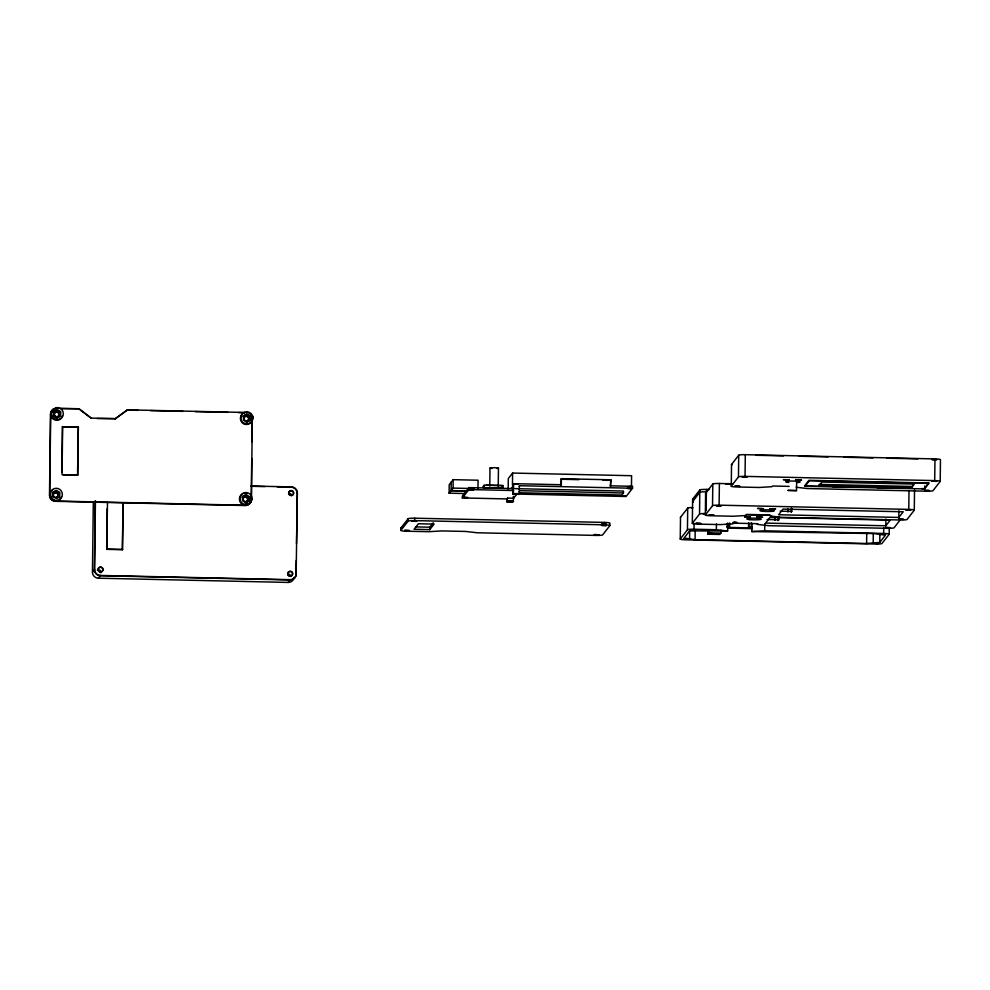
<?xml version="1.0" encoding="UTF-8"?>
<svg xmlns="http://www.w3.org/2000/svg" width="990" height="990" viewBox="0 0 990 990"><rect width="100%" height="100%" fill="white"/><g stroke="black" fill="none" stroke-linecap="round" stroke-linejoin="round"><path stroke-width="1.49" d="M250.173 502.895L245.879 504.566A6.064 6.002 38 0 1 239.914 498.403A6.064 6.002 38 0 1 246.027 492.525A6.064 6.002 38 0 1 251.992 498.675L251.237 499.641A5.965 5.903 38 0 1 245.124 505.531L55.465 501.311A5.965 5.903 38 0 1 49.5 495.149L50.49 414.426A5.965 5.903 38 0 1 52.878 409.674M52.284 496.918L52.322 492.946L55.799 491.028L59.227 493.094L59.177 497.067L56.863 498.341M53.262 416.196L53.312 412.224L56.789 410.318L60.217 412.372L60.167 416.357L56.69 418.263L54.413 416.889M61.863 471.921L62.419 426.739L78.334 426.814L77.752 475.014L63.261 474.965M62.63 426.467L62.048 474.656L77.752 475.014M77.529 475.287L78.334 426.814M294.154 577.331A5.965 5.903 38 0 1 288.078 582.429L98.418 578.197A5.965 5.903 38 0 1 92.454 572.047L93.308 501.979M95.226 501.027L94.384 569.559A5.965 5.903 38 0 0 100.349 575.722L290.021 579.942A5.965 5.903 38 0 0 296.134 574.064L297.334 493.07A5.965 5.903 38 0 0 291.369 486.907L251.188 486.016M92.454 572.047L94.607 569.287L95.436 500.754M123.206 502.747L122.426 549.697L106.722 549.351L107.217 508.687M106.722 549.351L107.502 502.388M122.426 549.697L122.995 503.019M248.849 501.299L248.898 497.327L245.471 495.26L241.993 497.166M251.237 499.641L251.745 458.519M251.943 441.763L252.227 418.918A5.965 5.903 38 0 0 252.066 417.347M296.134 574.064L296.295 560.352M296.505 543.597L297.334 493.07M400.913 530.368L400.95 527.955L408.14 518.748A5.965 0.681 0.7 0 1 414.723 518.191L604.383 522.411A5.965 0.681 0.7 0 1 609.889 523.24L609.852 525.653L602.663 534.86A5.965 0.681 0.7 0 1 596.079 535.417L477.106 532.769L465.845 531.457L441.676 530.925L428.794 531.692L406.42 531.197A5.965 0.681 0.7 0 1 400.913 530.368L408.115 521.148L408.14 518.748M408.115 521.148A5.965 0.681 0.7 0 1 414.686 520.604L414.723 518.191M429.771 529.613L434.078 524.106L418.374 523.76L414.068 529.266L429.771 529.613L429.808 527.2L433.249 522.807M464.322 493.527L449.101 493.181L449.213 484.754L453.185 479.667L478.071 480.212L477.972 488.652M451.254 482.142L451.044 490.706L466.265 491.052M449.101 493.181L453.086 488.095L453.185 479.667M517.065 493.824L513.637 498.23L507.598 498.094L506.954 498.923L462.367 497.933L462.392 496.002L468.951 487.612L623.452 491.052L623.428 492.983L621.819 495.037L519.453 492.76M462.367 497.933L468.926 489.543L468.951 487.612M483.924 487.946L484.172 485.261L502.289 485.657L502.041 488.342M489.778 486.09L489.988 468.022L494.592 467.627L498.453 468.208L498.23 486.276M503.118 488.367L503.155 485.484L486.239 485.1M513.637 498.23L512.956 502.066L506.917 501.93L506.954 498.923M506.917 501.93L507.598 498.094M508.179 489.11L508.303 478.566L512.597 473.059L631.595 475.707L631.471 486.251M512.597 473.059L512.461 485.112L513.587 483.664L561.305 484.729L561.38 478.702L610.904 479.804L610.397 486.375L610.904 479.804M623.428 492.983L519.54 490.669L518.97 494.369L512.931 494.233L513.501 490.533L468.926 489.543M512.931 494.233L513.501 490.533M513.587 483.664L513.525 488.602L512.981 489.295L513.018 486.276L511.236 488.565M610.83 485.83L632.573 486.313L632.548 488.243L519.601 485.719L519.032 489.419M561.38 478.702L560.872 485.273L561.305 484.729M609.852 525.653A5.965 0.681 0.7 0 0 604.358 524.824L604.383 522.411M889.255 528.487L889.181 534.266L881.979 543.485A5.965 0.681 0.7 0 1 875.408 544.042L685.748 539.81A5.965 0.681 0.7 0 1 680.241 538.993L680.514 517.312L687.704 508.093A5.965 0.681 0.7 0 1 692.691 507.524M680.241 538.993L687.444 529.774L687.704 508.093M689.572 538.845L689.684 529.638M900.368 519.713L894.081 527.781A5.965 0.681 0.7 0 1 887.498 528.326L768.512 525.678L757.239 524.378L757.771 523.698L733.615 523.153L733.07 523.846L720.188 524.601L697.839 524.106A5.965 0.681 0.7 0 1 692.332 523.289L692.629 499.183L699.819 489.976A5.965 0.681 0.7 0 1 706.402 489.419L709.484 489.481M687.444 529.774A5.965 0.681 0.7 0 1 694.015 529.217L694.089 523.438M751.893 523.475L751.794 531.556L874.343 533.585L885.357 535.231L879.776 542.384L866.621 543.498L695.079 539.674L695.19 530.454M692.332 523.289L699.534 514.07L699.819 489.976M914.525 489.976L914.277 510.209L907.087 519.428A5.965 0.681 0.7 0 1 900.504 519.985L781.518 517.325L770.245 516.025L770.777 515.345L746.621 514.8L746.076 515.493L733.194 516.248L710.845 515.753A5.965 0.681 0.7 0 1 705.35 514.936L705.61 493.243L712.8 484.036A5.965 0.681 0.7 0 1 719.384 483.479L731.721 483.751M706.142 510.617L706.402 489.419M720.943 530.195L720.906 533.09L719.829 534.464L707.751 534.192L707.813 529.86M707.751 534.192L708.828 532.818L708.865 529.922M705.35 514.936L712.54 505.717L712.8 484.036M727.737 522.943L727.638 531.024L716.364 529.724L716.438 523.933M712.54 505.717A5.965 0.681 0.7 0 1 719.111 505.16L719.384 483.479M729.63 523.091L729.58 526.705L727.167 526.643L727.205 523.623M726.846 527.064L729.259 527.113L729.296 523.5M789.154 486.387L772.547 486.016L772.002 486.696L759.12 487.464L736.77 486.969A5.965 0.681 0.7 0 1 731.264 486.139L731.536 464.459L738.726 455.239A5.965 0.681 0.7 0 1 745.309 454.682L934.968 458.914A5.965 0.681 0.7 0 1 940.463 459.731L940.203 481.412L933.013 490.632A5.965 0.681 0.7 0 1 926.43 491.189L807.444 488.54L796.17 487.241M731.264 486.139L738.466 476.92L738.726 455.239M738.466 476.92A5.965 0.681 0.7 0 1 745.037 476.376L745.309 454.682M751.608 527.608L748.588 527.546L748.65 522.72M748.588 527.546L748.947 523.512M748.91 527.138L751.323 527.187L751.385 522.646M751.794 531.556L764.688 530.801L764.775 523.562M774.873 520.356L774.91 517.337M778.326 517.869L778.301 520.604L778.969 517.052M787.891 512.003L787.929 508.984M791.357 508.155L791.307 512.251L791.988 508.699M796.517 490.607L788.065 490.409L796.517 490.607L796.641 480.063M866.621 543.498L866.745 532.744M873.192 542.941L873.304 533.721M879.776 542.384L879.863 534.711M889.181 534.266A5.965 0.681 0.7 0 0 883.674 533.449L883.748 527.658M885.803 525.789L890.208 520.134L770.01 517.461L765.604 523.091L885.803 525.789L885.877 519.069M898.809 517.436L903.226 511.781L783.028 509.108L778.623 514.75L898.809 517.436L898.895 510.729M914.277 510.209A5.965 0.681 0.7 0 0 908.783 509.392L909.006 490.595M911.53 487.649L914.315 484.073L821.91 482.019L819.114 485.595L911.53 487.649L913.399 484.061M921.653 488.577L924.734 488.639L924.759 485.954M940.203 481.412A5.965 0.681 0.7 0 0 934.696 480.596L934.968 458.914M52.086 410.466L51.233 413.461A6.064 6.002 38 0 0 57.21 419.624A6.064 6.002 38 0 0 63.323 413.733A6.064 6.002 38 0 0 57.346 407.571L53.064 409.241L50.7 414.154L49.71 494.876L50.49 497.896L52.668 500.16L55.688 501.027L245.347 505.259L249.641 503.588L251.992 498.675M250.606 502.363L251.46 499.368L252.277 417.075A5.965 5.903 38 0 0 252.042 416.32M51.443 411.902L50.7 414.154A6.064 6.002 38 0 0 62.556 415.973M242.463 493.948A6.064 6.002 38 0 0 245.347 505.259L246.918 505.11A5.965 5.903 38 0 0 251.25 500.928L251.46 499.368A6.064 6.002 38 0 0 251.274 497.797M50.49 414.426L51.233 413.461M55.774 407.719L55.242 408.412A5.965 5.903 38 0 0 50.898 412.582M52.52 409.934L57.346 407.571M244.926 412.459L127.5 409.835L115.31 418.659L91.154 418.114L79.188 408.759L61.071 408.635M91.154 418.114L80.165 409.971M49.5 495.149L50.255 494.183A6.064 6.002 38 0 1 56.368 488.293A6.064 6.002 38 0 1 62.333 494.456A6.064 6.002 38 0 1 56.22 500.346L55.465 501.311M61.566 496.695A6.064 6.002 38 0 1 55.688 501.027L54.116 500.816A5.965 5.903 38 0 1 49.884 496.448L50.255 494.183M96.983 418.535L115.31 418.659M54.116 500.816L56.22 500.346M115.1 418.931L127.5 409.835M98.418 578.197L100.572 575.45L290.231 579.67A5.965 5.903 38 0 0 296.344 573.779M246.473 412.483L248.589 412.026L251.262 413.659L252.809 416.382L252.227 418.918M252.809 416.382L252.438 418.646A6.064 6.002 38 0 1 244.023 424.029A6.064 6.002 38 0 1 242.179 414.154M245.124 505.531L245.879 504.566M246.918 505.11L247.451 504.417M251.25 500.928L251.794 500.247M277.237 486.87L291.369 486.907M288.078 582.429L290.231 579.67M482.662 487.179L484.172 485.261M519.057 486.412L519.601 485.719M513.117 496.992L513.662 496.299M519.007 491.349L519.54 490.669M632.548 488.243L626.113 496.497L516.211 494.047M727.167 526.643L727.699 525.962M751.323 527.187L751.856 526.494M924.734 488.639L929.14 482.996L808.941 480.311L804.536 485.954L819.955 486.3M242.971 416.443L246.448 414.538L249.876 416.604L249.827 420.577L246.349 422.482M245.371 503.205L247.686 501.93M498.453 468.208L496.943 468.518M606.128 523.227L601.648 523.19M932.147 459.471L936.849 459.657L935.451 459.867M725.546 484.246L732.81 484.122M692.728 507.957L691.886 508.377M705.152 513.921L703.16 514.144L706.588 514.466M56.814 408.264L79.188 408.759M127.289 410.107L138.105 410.355M150.468 410.627L182.915 411.357M195.278 411.63L227.725 412.347M238.541 412.595L244.716 412.731M62.419 426.739L78.123 427.098M755.642 455.264L783.461 455.883M798.918 456.229L828.271 456.885M843.727 457.232L873.093 457.887M887.003 458.197L917.916 458.877M745.037 476.376L934.696 480.596M819.126 484.382L911.543 486.449M560.946 479.247L578.952 479.655M602.972 480.187L610.471 480.36M832.281 486.573L864.629 487.303M876.967 487.575L909.315 488.305M484.147 487.662L502.264 488.07M453.086 488.095L473.826 488.553M451.143 490.57L466.364 490.916M250.965 486.288L264.887 486.597M513.464 493.54L519.503 493.676M719.111 505.16L908.783 509.392M507.561 501.101L513.6 501.237M780.145 511.162L791.951 511.434M746.2 514.404L769.329 514.924M767.126 519.515L778.944 519.775M733.776 522.398L736.746 522.46M732.773 522.572L737.117 522.671M727.576 527.41L752.054 527.955M414.686 520.604L604.358 524.824M727.675 528.103L752.4 528.66M694.015 529.217L716.364 529.724M764.688 530.801L883.674 533.449M727.638 531.024L689.659 530.875L684.065 538.028L695.079 539.674M708.828 532.818L720.906 533.09M415.528 526.89L429.808 527.2M106.932 549.079L122.636 549.425M933.595 459.855L932.035 459.62M491.782 468.48L490.038 468.146M631.076 486.573L627.499 486.61M54.648 500.123L51.975 498.477L50.416 495.755M49.884 496.448L49.71 494.876A6.064 6.002 38 0 1 52.804 489.728M243.924 493.379A6.064 6.002 38 0 1 247.054 493.453M54.883 497.599A2.425 2.401 38 0 1 53.46 494.035A2.425 2.401 38 0 1 57.272 493.614A2.425 2.401 38 0 1 56.727 497.401M53.547 409.241A5.965 5.903 38 0 1 55.019 408.684M243.849 419.364A2.425 2.401 38 0 1 246.634 416.419A2.425 2.401 38 0 1 248.156 420.218A2.425 2.401 38 0 1 244.085 419.946M243.441 413.226A6.064 6.002 38 0 1 244.914 412.657M248.799 412.966A5.965 5.903 38 0 1 249.505 413.337M250.161 413.783A5.965 5.903 38 0 1 251.708 415.602M252.982 417.953A6.064 6.002 38 0 1 246.869 423.844A6.064 6.002 38 0 1 240.904 417.693A6.064 6.002 38 0 1 247.017 411.803M732.043 464.817A5.965 0.681 0.7 0 1 731.536 464.459M788.807 482.501A7.277 0.842 0.7 0 1 787.421 481.251A7.277 0.842 0.7 0 1 798.138 481.338A7.277 0.842 0.7 0 1 797.655 482.563M100.572 575.45A5.965 5.903 38 0 1 94.607 569.287M99.198 571.762A2.425 2.401 38 0 1 99.062 567.691A2.425 2.401 38 0 1 102.811 569.337A2.425 2.401 38 0 1 99.78 572.01M291.147 487.179A5.965 5.903 38 0 1 297.111 493.342M290.417 495.52A2.425 2.401 38 0 1 289.117 491.782A2.425 2.401 38 0 1 293.077 491.869A2.425 2.401 38 0 1 291.679 495.545M287.558 574.064A2.425 2.401 38 0 1 290.577 576.452M288.548 493.342A2.425 2.401 38 0 1 291.555 495.73M97.317 570.067A2.425 2.401 38 0 1 100.819 572.851M401.457 528.326A5.965 0.681 0.7 0 1 400.95 527.955M693.52 499.641A5.965 0.681 0.7 0 1 692.629 499.183M706.377 491.832A5.965 0.681 0.7 0 0 699.794 492.377L692.604 501.596A5.965 0.681 0.7 0 0 693.483 502.041M706.501 493.701A5.965 0.681 0.7 0 1 705.61 493.243M699.534 514.07A5.965 0.681 0.7 0 1 705.313 513.501M680.551 517.485A5.965 0.681 0.7 0 1 680.514 517.312M736.473 522.547A7.277 0.842 0.7 0 1 734.06 522.188M52.866 492.253L52.817 496.225L56.244 498.292L59.722 496.386L59.771 492.414L56.343 490.347L52.866 492.253M53.856 411.531L53.806 415.515L57.234 417.57L60.712 415.664L60.749 411.692L57.321 409.625L53.856 411.531M242.525 496.473L242.476 500.457L245.904 502.524L249.381 500.606L249.431 496.634L246.003 494.567L242.525 496.473M243.515 415.763L243.466 419.735L246.894 421.802L250.371 419.884L250.421 415.911L246.993 413.845L243.515 415.763M809.375 480.756L805.068 486.263L924.066 488.911L928.36 483.405L809.375 480.756M469.99 487.934L473.505 488.058L469.99 487.934M469.965 489.852L473.492 489.988L469.965 489.852M411.877 521.161L416.567 521.346L411.877 521.161M464.062 497.425L467.577 497.549L464.062 497.425M404.675 530.38L409.377 530.553L404.675 530.38M514.627 483.986L518.141 484.11L514.627 483.986M514.503 493.861L518.03 493.998L514.503 493.861M508.6 501.423L512.115 501.559L508.6 501.423M627.549 488.429L631.076 488.553L627.549 488.429M621.646 495.99L625.173 496.126L621.646 495.99M601.536 525.393L606.226 525.566L601.536 525.393M594.346 534.612L599.037 534.786L594.346 534.612M742.228 476.933L746.918 477.118L742.228 476.933M735.026 486.152L739.728 486.325L735.026 486.152M716.302 505.729L720.992 505.902L716.302 505.729M709.112 514.949L713.802 515.122L709.112 514.949M696.094 523.289L700.796 523.475L696.094 523.289M783.511 479.655L789.377 479.878L783.511 479.655M691.206 529.786L695.896 529.959L691.206 529.786M795.589 479.927L801.455 480.15L795.589 479.927M684.003 539.005L688.693 539.179L684.003 539.005M757.585 508.452L763.451 508.674L757.585 508.452M710.325 533.647L713.382 533.759L710.325 533.647M744.579 516.805L750.445 517.015L744.579 516.805M769.663 508.724L775.529 508.934L769.663 508.724M756.657 517.065L762.523 517.287L756.657 517.065M931.887 481.165L936.577 481.338L931.887 481.165M924.685 490.372L929.387 490.557L924.685 490.372M905.961 509.949L910.664 510.135L905.961 509.949M898.771 519.168L903.462 519.342L898.771 519.168M885.753 527.521L890.455 527.695L885.753 527.521M880.865 534.006L885.555 534.192L880.865 534.006M873.663 543.225L878.365 543.411L873.663 543.225M53.41 495.582A2.425 2.401 38 0 0 57.445 496.745A2.425 2.401 38 0 0 56.405 492.698A2.425 2.401 38 0 0 53.41 495.582M54.401 414.86A2.425 2.401 38 0 0 58.435 416.035A2.425 2.401 38 0 0 57.395 411.976A2.425 2.401 38 0 0 54.401 414.86M54.19 415.132A2.425 2.401 38 0 0 58.212 416.307A2.425 2.401 38 0 0 57.185 412.248A2.425 2.401 38 0 0 54.19 415.132M243.07 499.802A2.425 2.401 38 0 0 247.104 500.977A2.425 2.401 38 0 0 246.065 496.918A2.425 2.401 38 0 0 243.07 499.802M242.859 500.074A2.425 2.401 38 0 0 246.894 501.249A2.425 2.401 38 0 0 245.854 497.19A2.425 2.401 38 0 0 242.859 500.074M244.06 419.079A2.425 2.401 38 0 0 248.094 420.255A2.425 2.401 38 0 0 247.054 416.196A2.425 2.401 38 0 0 244.06 419.079M98.307 569.993A2.425 2.401 38 0 0 102.329 571.168A2.425 2.401 38 0 0 101.302 567.109A2.425 2.401 38 0 0 98.307 569.993M287.966 574.225A2.425 2.401 38 0 0 291.988 575.388A2.425 2.401 38 0 0 290.961 571.341A2.425 2.401 38 0 0 287.966 574.225M287.744 574.497A2.425 2.401 38 0 0 291.778 575.66A2.425 2.401 38 0 0 290.738 571.614A2.425 2.401 38 0 0 287.744 574.497M288.944 493.503A2.425 2.401 38 0 0 292.978 494.666A2.425 2.401 38 0 0 291.939 490.619A2.425 2.401 38 0 0 288.944 493.503M762.882 511.286A7.277 0.842 0.7 0 0 774.316 510.815A7.277 0.842 0.7 0 0 763.995 509.862A7.277 0.842 0.7 0 0 762.882 511.286M749.876 519.639A7.277 0.842 0.7 0 0 761.298 519.168A7.277 0.842 0.7 0 0 750.989 518.203A7.277 0.842 0.7 0 0 749.876 519.639"/></g></svg>
